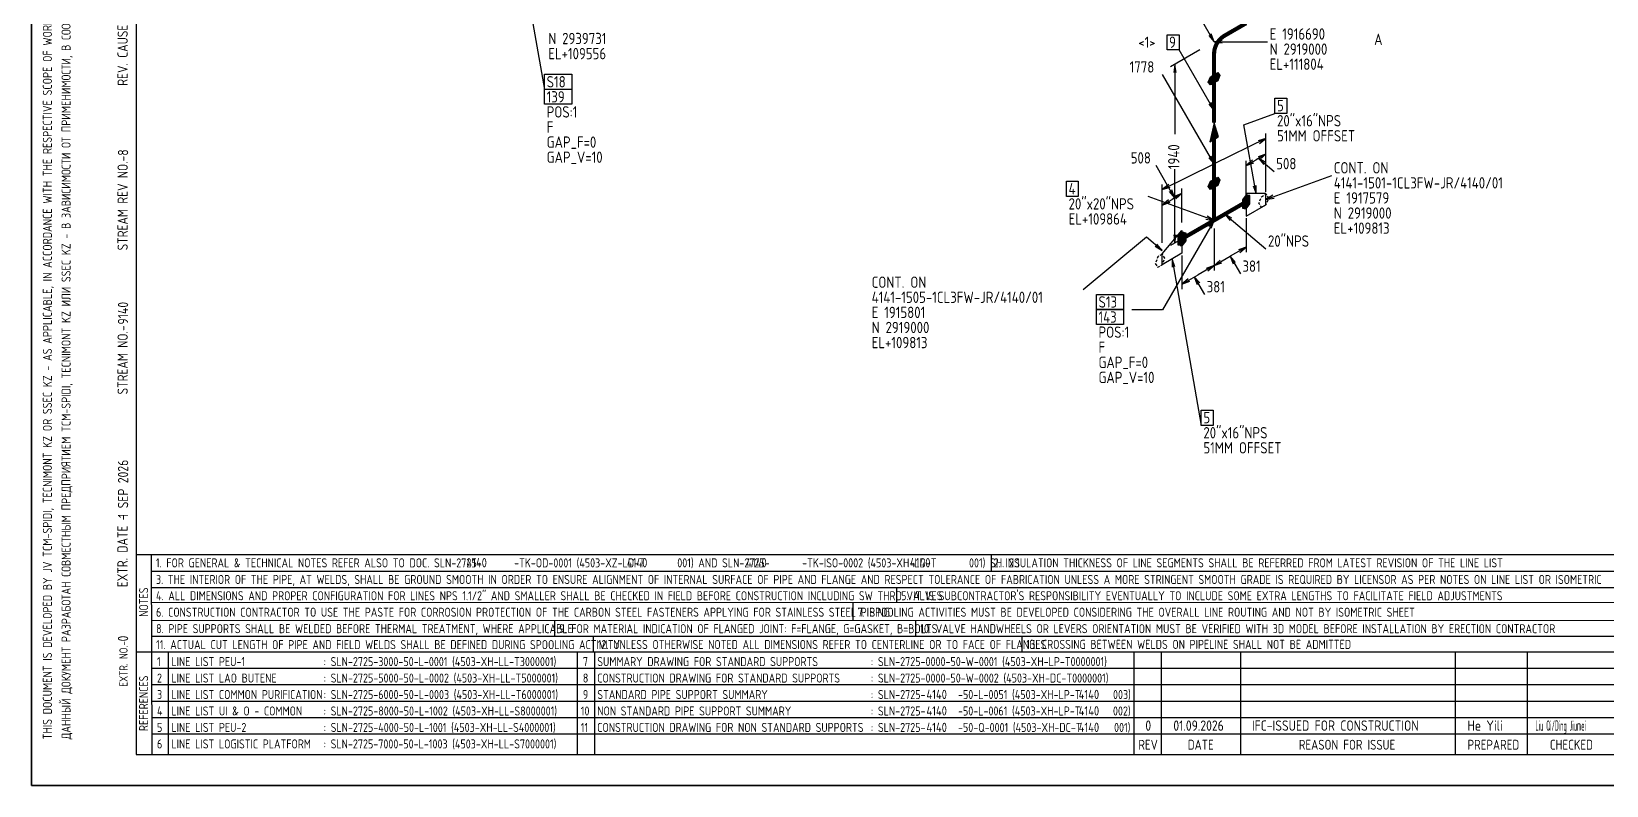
# Model space of a CAD drawing. Extents: x 0 to 594, y 0 to 420.
# Drawn here: x 0 to 382.8, y 0 to 183.2 of the extents above; entities that cross this region are included whole.
import ezdxf

# ---------------------------------------------------------------- set-up
doc = ezdxf.new("R2010")
doc.units = 0
doc.header["$MEASUREMENT"] = 0
doc.linetypes.add('BORDER_2012_SLN$0$8001.Solid', pattern=[0])
doc.linetypes.add('GT100', pattern=[1, 0.666667, -0.333333])
for name, color, linetype, lineweight in [('BORDER_2012_SLN$0$BG_01', 7, 'BORDER_2012_SLN$0$8001.Solid', 25), ('BORDER_2012_SLN$0$BG_02', 7, 'BORDER_2012_SLN$0$8001.Solid', 25), ('BORDER_2012_SLN$0$BG_Level_1', 7, 'BORDER_2012_SLN$0$8001.Solid', 25), ('BORDER_2012_SLN$0$Level_1', 7, 'BORDER_2012_SLN$0$8001.Solid', 25), ('BORDER_2012_SLN$0$Level_18', 7, 'BORDER_2012_SLN$0$8001.Solid', 25)]:
    doc.layers.add(name, color=color, linetype=linetype, lineweight=lineweight)
doc.layers.add('GT_1', color=7, linetype='Continuous')
doc.styles.add('BORDER_2012_SLN$0$GOST type A', font='GOST type A')
doc.styles.add('HTX1', font='')
doc.styles.get('HTX1').set_extended_font_data('GOST type A')

# ---------------------------------------------------------------- blocks, each defined once
blk = doc.blocks.new('BORDER_2012_SLN')
at = {"layer": 'BORDER_2012_SLN$0$BG_Level_1', "color": 7, "lineweight": -3}
for p, q in [((402.7, 56), (25.4, 56)), ((29.11, 56), (29.22, 7.5)), ((233.25, 56), (233.24, 52)), ((402.7, 52), (29.1, 52)), ((402.7, 47.99), (29.16, 48.01)), ((210.22, 48), (210.22, 44.42)), ((402.7, 44.41), (29.17, 44.42)), ((199.61, 44.42), (199.61, 40.02)), ((402.7, 39.96), (29.15, 40.07)), ((127.1, 40.04), (127.1, 36.23)), ((214.87, 40.02), (214.87, 36.23)), ((136.5, 36.23), (136.5, 32.43)), ((240.64, 36.23), (240.64, 32.43)), ((33.22, 32.43), (33.22, 7.59)), ((132.63, 32.43), (132.63, 7.6)), ((136.8, 32.43), (136.8, 7.59))]:
    blk.add_line(p, q, dxfattribs=at)
at = {"layer": 'BORDER_2012_SLN$0$Level_1', "color": 7, "lineweight": -3}
for p, q in [((25.4, 412.5), (25.4, 7.5)), ((402.7, 36.23), (29.15, 36.23)), ((402.7, 32.43), (25.4, 32.43)), ((267.9, 32.43), (267.91, 7.5)), ((274.59, 7.5), (274.59, 32.43)), ((293.91, 7.5), (293.91, 32.43)), ((346.11, 7.5), (346.11, 32.43)), ((363.55, 7.5), (363.55, 32.43)), ((402.7, 28.43), (29.17, 28.43)), ((402.7, 24.43), (29.18, 24.43)), ((402.7, 20.43), (29.19, 20.43)), ((402.7, 16.43), (29.2, 16.43)), ((402.7, 12.43), (29.2, 12.43)), ((25.4, 7.5), (588.6, 7.5))]:
    blk.add_line(p, q, dxfattribs=at)
at = {"layer": 'BORDER_2012_SLN$0$Level_18', "color": 7, "lineweight": -3, "flags": 128}
blk.add_lwpolyline([(0, 0), (0, 420), (594, 420), (594, 0)], close=True, dxfattribs=at)
at = {"color": 7, "char_height": 2.2, "attachment_point": 1, "style": 'BORDER_2012_SLN$0$GOST type A'}
for s, insert in [('{\\l\\fGOST type A|b0|i0;\\T1;1}', (30.5, 31.2)), ('{\\l\\fGOST type A|b0|i0;\\T1;: SLN-2725-3000-50-L-0001 (4503-XH-LL-T3000001)}', (71, 31.2)), ('{\\l\\fGOST type A|b0|i0;\\T1;7}', (134, 31.2)), ('{\\l\\fGOST type A|b0|i0;\\T1;SUMMARY DRAWING FOR STANDARD SUPPORTS}', (137.5, 31.2)), ('{\\l\\fGOST type A|b0|i0;\\T1;: SLN-2725-0000-50-W-0001 (4503-XH-LP-T0000001)}', (204, 31.2)), ('{\\l\\fGOST type A|b0|i0;\\T1;2}', (30.5, 27.2)), ('{\\l\\fGOST type A|b0|i0;\\T1;LINE LIST LAO BUTENE}', (34, 27.2)), ('{\\l\\fGOST type A|b0|i0;\\T1;: SLN-2725-5000-50-L-0002 (4503-XH-LL-T5000001)}', (71, 27.2)), ('{\\l\\fGOST type A|b0|i0;\\T1;8}', (134, 27.2)), ('{\\l\\fGOST type A|b0|i0;\\T1;CONSTRUCTION DRAWING FOR STANDARD SUPPORTS}', (137.5, 27.2)), ('{\\l\\fGOST type A|b0|i0;\\T1;: SLN-2725-0000-50-W-0002 (4503-XH-DC-T0000001)}', (204, 27.2)), ('{\\l\\fGOST type A|b0|i0;\\T1;3}', (30.5, 23.2)), ('{\\l\\fGOST type A|b0|i0;\\T1;LINE LIST COMMON PURIFICATION}', (34, 23.2)), ('{\\l\\fGOST type A|b0|i0;\\T1;: SLN-2725-6000-50-L-0003 (4503-XH-LL-T6000001)}', (71, 23.2)), ('{\\l\\fGOST type A|b0|i0;\\T1;9}', (134, 23.2)), ('{\\C256;STANDARD PIPE SUPPORT SUMMARY}', (137.5, 23.2)), ('{\\fGOST type A|b0|i0|c0|p34;: SLN-2725-       -50-L-0051 (4503-XH-LP-T       003)}', (204, 23.2)), ('{\\l\\fGOST type A|b0|i0;\\T1;4}', (30.5, 19.2)), ('{\\l\\fGOST type A|b0|i0;\\T1;LINE LIST UI & O - COMMON}', (34, 19.2)), ('{\\l\\fGOST type A|b0|i0;\\T1;: SLN-2725-8000-50-L-1002 (4503-XH-LL-S8000001)}', (71, 19.2)), ('{\\l\\fGOST type A|b0|i0;\\T1;10}', (133.5, 19.2)), ('{\\l\\fGOST type A|b0|i0;\\T1;NON STANDARD PIPE SUPPORT SUMMARY}', (137.5, 19.2)), ('{\\fGOST type A|b0|i0|c0|p34;: SLN-2725-       -50-L-0061 (4503-XH-LP-T       002)}', (204, 19.2)), ('{\\l\\fGOST type A|b0|i0;\\T1;: SLN-2725-4000-50-L-1001 (4503-XH-LL-S4000001)}', (71, 15.2)), ('{\\fGOST type A|b0|i0|c0|p34;: SLN-2725-       -50-Q-0001 (4503-XH-DC-T       001)}', (204, 15.2)), ('{\\l\\fGOST type A|b0|i0;\\T1;5}', (30.5, 15.2)), ('{\\l\\fGOST type A|b0|i0;\\T1;LINE LIST PEU-2}', (34, 15.2)), ('{\\l\\fGOST type A|b0|i0;\\T1;11}', (133.5, 15.2)), ('{\\C256;CONSTRUCTION DRAWING FOR NON STANDARD SUPPORTS}', (137.5, 15.2)), ('{\\l\\fGOST type A|b0|i0;\\T1;6}', (30.5, 11.2)), ('{\\l\\fGOST type A|b0|i0;\\T1;LINE LIST LOGISTIC PLATFORM}', (34, 11.2)), ('{\\l\\fGOST type A|b0|i0;\\T1;: SLN-2725-7000-50-L-1003 (4503-XH-LL-S7000001)}', (71, 11.2))]:
    blk.add_mtext(s, dxfattribs=dict(at, insert=insert))
at = {"layer": 'BORDER_2012_SLN$0$BG_01', "color": 7, "attachment_point": 1, "rotation": 90, "style": 'BORDER_2012_SLN$0$GOST type A'}
for s, insert, char_height in [('{\\fGOST type A|b0|i0|c134|p34;\\W1.01;ДАННЫЙ ДОКУМЕНТ РАЗРАБОТАН СОВМЕСТНЫМ ПРЕДПРИЯТИЕМ \\fGOST type A|b0|i0|c0|p34;TCM-SPIDI, TECNIMONT KZ \\fGOST type A|b0|i0|c134|p34;ИЛИ \\fGOST type A|b0|i0|c0|p34;SSEC KZ - \\fGOST type A|b0|i0|c134|p34;В ЗАВИСИМОСТИ ОТ ПРИМЕНИМОСТИ\\fGOST type A|b0|i0|c0|p34;, \\fGOST type A|b0|i0|c134|p34;В СООТВЕТСТВИИ С СООТВЕТСТВУЮЩЕЙ ОБЛАСТЬЮ РАБОТ\\fGOST type A|b0|i0|c0|p34;. \\fGOST type A|b0|i0|c134|p34;ЯВЛЯЕТСЯ КОНФИДЕНЦИАЛЬНЫМ И НЕ МОЖЕТ БЫТЬ ИСПОЛЬЗОВАН ДРУГИМИ ЛИЦАМИ ДЛЯ КАКИХ\\fGOST type A|b0|i0|c0|p34;-\\fGOST type A|b0|i0|c134|p34;ЛИБО ЦЕЛЕЙ\\fGOST type A|b0|i0|c0|p34;, \\fGOST type A|b0|i0|c134|p34;КРОМЕ ПРОЕКТА \\fGOST type A|b0|i0|c0|p34;SILLENO.}', (7.3, 11.21), 2.2), ('{\\l\\fGOST type A|b0|i0;\\T1;EXTR. DATE -}', (20.86, 48.18), 2.5), ('{\\l\\fGOST type A|b0|i0;\\T1;EXTR. NO.-}', (21.36, 24.02), 2)]:
    blk.add_mtext(s, dxfattribs=dict(at, insert=insert, char_height=char_height))
at = {"layer": 'BORDER_2012_SLN$0$BG_01', "color": 7, "insert": (2.76, 11.2), "char_height": 2.2, "attachment_point": 1, "rotation": 90, "line_spacing_factor": 1.090909, "style": 'BORDER_2012_SLN$0$GOST type A'}
blk.add_mtext('{\\fGOST type A|b0|i0|c0|p34;\\W1.01;THIS DOCUMENT IS DEVELOPED BY JV TCM-SPIDI, TECNIMONT KZ OR SSEC KZ - AS APPLICABLE, IN ACCORDANCE WITH THE RESPECTIVE SCOPE OF WORK -  IS CONFIDENTIAL AND CANNOT BE USED BY OTHERS FOR ANY PURPOSE OTHER THAN THE SILLENO PROJECT}', dxfattribs=at)
at = {"layer": 'BORDER_2012_SLN$0$BG_02', "color": 7, "char_height": 2.5, "attachment_point": 1, "rotation": 90, "style": 'BORDER_2012_SLN$0$GOST type A'}
for s, insert in [('{\\l\\fGOST type A|b0|i0;\\T1;REV. CAUSE ID - }', (20.9, 170)), ('{\\l\\fGOST type A|b0|i0;\\T1;STREAM REV NO.-}', (20.9, 130)), ('{\\l\\fGOST type A|b0|i0;\\T1;STREAM NO.-}', (20.9, 95))]:
    blk.add_mtext(s, dxfattribs=dict(at, insert=insert))
at = {"layer": 'BORDER_2012_SLN$0$BG_Level_1', "color": 7, "attachment_point": 1, "style": 'BORDER_2012_SLN$0$GOST type A'}
for s, insert, char_height in [('{\\fGOST type A|b0|i0|c0|p34;\\C256; 1. FOR GENERAL & TECHNICAL NOTES REFER ALSO TO DOC. SLN-2725-       -TK-OD-0001 (4503-XZ-LD-T       001) AND SLN-2725-       -TK-ISO-0002 (4503-XH-LD-T       001) SH. 2.1}', (29.11, 55.19), 2.2), ('{\\fGOST type A|b0|i0|c0|p34;\\C256;2. INSULATION THICKNESS OF LINE SEGMENTS SHALL BE REFERRED FROM LATEST REVISION OF THE LINE LIST}', (233.84, 55.19), 2.2), ('{\\fGOST type A|b0|i0|c0|p34;\\C256; 3. THE INTERIOR OF THE PIPE, AT WELDS, SHALL BE GROUND SMOOTH IN ORDER TO ENSURE ALIGNMENT OF INTERNAL SURFACE OF PIPE AND FLANGE AND RESPECT TOLERANCE OF FABRICATION UNLESS A MORE STRINGENT SMOOTH GRADE IS REQUIRED BY LICENSOR AS PER NOTES ON LINE LIST OR ISOMETRIC}', (29.12, 51.15), 2.2), ('{\\fGOST type A|b0|i0|c0|p34;\\C256; 4. ALL DIMENSIONS AND PROPER CONFIGURATION FOR LINES NPS 1.1/2" AND SMALLER SHALL BE CHECKED IN FIELD BEFORE CONSTRUCTION INCLUDING SW THRD VALVES}', (29.13, 47.2), 2.2), ("{\\C256; 5. IT IS SUBCONTRACTOR'S RESPONSIBILITY EVENTUALLY TO INCLUDE SOME EXTRA LENGTHS TO FACILITATE FIELD ADJUSTMENTS}", (210.22, 47.2), 2.2), ('{\\C256; 6. CONSTRUCTION CONTRACTOR TO USE THE PASTE FOR CORROSION PROTECTION OF THE CARBON STEEL FASTENERS APPLYING FOR STAINLESS STEEL PIPING}', (29.14, 43.2), 2.2), ('{\\C256; 7. SPOOLING ACTIVITIES MUST BE DEVELOPED CONSIDERING THE OVERALL LINE ROUTING AND NOT BY ISOMETRIC SHEET}', (199.61, 43.2), 2.2), ('{\\C256; 8. PIPE SUPPORTS SHALL BE WELDED BEFORE THERMAL TREATMENT, WHERE APPLICABLE}', (29.15, 39.2), 2.2), ('{\\C256; 9. FOR MATERIAL INDICATION OF FLANGED JOINT: F=FLANGE, G=GASKET, B=BOLTS}', (127.1, 39.2), 2.2), ('{\\C256; 10. VALVE HANDWHEELS OR LEVERS ORIENTATION MUST BE VERIFIED WITH 3D MODEL BEFORE INSTALLATION BY ERECTION CONTRACTOR}', (214.87, 39.2), 2.2), ('{\\C256; 11. ACTUAL CUT LENGTH OF PIPE AND FIELD WELDS SHALL BE DEFINED DURING SPOOLING ACTIVITY}', (29.16, 35.32), 2.2), ('{\\C256; 12. UNLESS OTHERWISE NOTED ALL DIMENSIONS REFER TO CENTERLINE OR TO FACE OF FLANGES}', (136.5, 35.35), 2.2), ('{\\C256; 13. CROSSING BETWEEN WELDS ON PIPELINE SHALL NOT BE ADMITTED}', (240.64, 35.38), 2.2), ('{\\l\\fGOST type A|b0|i0;\\T1;LINE LIST PEU-1}', (34, 31.2), 2.2), ('{\\l\\fGOST type A|b0|i0;\\T1;REV}', (269, 11.1), 2.4), ('{\\l\\fGOST type A|b0|i0;\\T1;DATE}', (281, 11.1), 2.4), ('{\\l\\fGOST type A|b0|i0;\\T1;REASON FOR ISSUE}', (308, 11.1), 2.4), ('{\\l\\fGOST type A|b0|i0;\\T1;PREPARED}', (349, 11.1), 2.4), ('{\\l\\fGOST type A|b0|i0;\\T1;CHECKED}', (369, 11.1), 2.4)]:
    blk.add_mtext(s, dxfattribs=dict(at, insert=insert, char_height=char_height))
at = {"layer": 'BORDER_2012_SLN$0$BG_Level_1', "color": 7, "char_height": 2.2, "attachment_point": 1, "rotation": 90, "style": 'BORDER_2012_SLN$0$GOST type A'}
for s, insert in [('{\\l\\fGOST type A|b0|i0;\\T1;NOTES}', (26.15, 40.99)), ('{\\l\\fGOST type A|b0|i0;\\T1;REFERENCES}', (26.15, 13.23))]:
    blk.add_mtext(s, dxfattribs=dict(at, insert=insert))

msp = doc.modelspace()

# ---------------------------------------------------------------- linework, layer by layer
at = {"layer": 'GT_1', "flags": 128}
for points in [[(0, 0), (594, 0), (594, 420), (0, 420), (0, 0)], [(114.1, 229.2), (124.7, 169.1)], [(287.4, 180.7), (282.9, 188.5)], [(276, 182.4), (278.9, 182.4), (278.9, 178.7), (276, 178.7), (276, 182.4)], [(286.1, 182.2), (287.4, 180.7), (286.7, 182.6)], [(289.4, 181), (287.4, 180.7), (289.4, 180.4)], [(287.4, 180.7), (300.4, 180.7)], [(283.9, 178.7), (276.8, 174.6)], [(287.4, 164), (278.9, 178.7)], [(124.7, 172.8), (131.3, 172.8), (131.3, 169.1), (124.7, 169.1), (124.7, 172.8)], [(287.4, 151), (274.9, 172.7)], [(278.2, 173.2), (277.9, 175.2), (277.6, 173.2)], [(277.9, 175.2), (277.9, 158.2)], [(288.3, 173.2), (288.8, 172.5), (288.3, 171.2), (286.5, 170.2), (286, 170.9), (286.5, 172.2), (288.3, 173.2)], [(286.86, 172.4), (288.762, 172.4)], [(287.22, 172.6), (288.729, 172.6)], [(287.58, 172.8), (288.586, 172.8)], [(287.94, 173), (288.443, 173)], [(124.7, 169.2), (131.3, 169.2), (131.3, 165.5), (124.7, 165.5), (124.7, 169.2)], [(286.038, 171), (287.94, 171)], [(286.071, 170.8), (287.58, 170.8)], [(286.115, 171.2), (288.3, 171.2)], [(286.192, 171.4), (288.377, 171.4)], [(286.214, 170.6), (287.22, 170.6)], [(286.269, 171.6), (288.454, 171.6)], [(286.346, 171.8), (288.531, 171.8)], [(286.357, 170.4), (286.86, 170.4)], [(286.423, 172), (288.608, 172)], [(286.5, 172.2), (288.685, 172.2)], [(286.1, 165.5), (287.4, 164), (286.7, 165.9)], [(302.2, 167), (305.1, 167), (305.1, 163.3), (302.2, 163.3), (302.2, 167)], [(287.4, 157), (288.5, 157.6), (287.4, 161), (286.4, 156.4), (288.4, 157.6), (287.4, 160.6), (286.5, 156.5), (288.2, 157.5), (287.4, 160.2), (286.6, 156.6), (288.1, 157.4), (287.4, 159.8), (286.8, 156.6), (288, 157.3), (287.4, 159.5), (286.9, 156.7), (287.8, 157.2), (287.4, 159.1), (287.1, 156.8), (287.7, 157.2), (287.4, 158.7), (287.2, 156.9), (287.5, 157.1), (287.4, 158.3), (287.3, 157), (287.4, 157), (287.4, 161)], [(297.6, 143.8), (294.6, 160.5), (302.2, 163.3)], [(300, 157.2), (287.4, 151)], [(298.4, 156), (300, 157.2), (298.1, 156.6)], [(300, 144.2), (300, 158.4)], [(300, 153.4), (297.6, 152)], [(298.5, 152.1), (300, 153.4), (298.1, 152.7)], [(300, 146.4), (300, 154.6)], [(277.8, 142.8), (273.3, 150.6)], [(274.8, 144.8), (287.4, 151)], [(277.9, 131.8), (277.9, 149.7)], [(286.1, 152.5), (287.4, 151), (286.7, 152.9)], [(295.2, 150.6), (297.6, 152)], [(296.7, 151.9), (295.2, 150.6), (297.1, 151.3)], [(295.2, 143.6), (295.2, 151.8)], [(299.9, 151.4), (298.2, 152.4), (299.5, 150.9)], [(298.2, 152.4), (302, 149.2)], [(251.5, 146.8), (254.4, 146.8), (254.4, 143.1), (251.5, 143.1), (251.5, 146.8)], [(274.8, 131.8), (274.8, 146)], [(276.4, 146), (274.8, 144.8), (276.7, 145.4)], [(288.3, 147.8), (288.8, 147.1), (288.3, 145.8), (286.5, 144.8), (286, 145.5), (286.5, 146.8), (288.3, 147.8)], [(286.038, 145.6), (287.94, 145.6)], [(286.115, 145.8), (288.3, 145.8)], [(286.192, 146), (288.377, 146)], [(286.269, 146.2), (288.454, 146.2)], [(286.346, 146.4), (288.531, 146.4)], [(286.423, 146.6), (288.608, 146.6)], [(286.5, 146.8), (288.685, 146.8)], [(286.86, 147), (288.762, 147)], [(287.22, 147.2), (288.729, 147.2)], [(287.58, 147.4), (288.586, 147.4)], [(287.94, 147.6), (288.443, 147.6)], [(296.9, 145.7), (297.6, 143.8), (297.6, 145.8)], [(300, 142.4), (316, 148.2)], [(287.4, 137.3), (271.4, 143.1)], [(274.8, 141), (277.2, 142.4)], [(276.3, 142.3), (274.8, 141), (276.7, 141.7)], [(274.8, 134), (274.8, 142.2)], [(276.5, 144.3), (277.8, 142.8), (277.1, 144.7)], [(279.6, 143.8), (277.2, 142.4)], [(278.1, 142.5), (279.6, 143.8), (277.7, 143.1)], [(279.6, 136.8), (279.6, 145)], [(286.071, 145.4), (287.58, 145.4)], [(286.214, 145.2), (287.22, 145.2)], [(286.357, 145), (286.86, 145)], [(294.3, 140.3), (295.2, 140.1), (296.1, 141.3), (296.1, 143.3), (295.2, 143.5), (294.3, 142.3), (294.3, 140.3)], [(294.3, 142.2), (296.1, 142.2)], [(294.3, 142), (296.1, 142)], [(294.3, 141.8), (296.1, 141.8)], [(294.375, 142.4), (296.1, 142.4)], [(294.525, 142.6), (296.1, 142.6)], [(294.675, 142.8), (296.1, 142.8)], [(294.825, 143), (296.1, 143)], [(294.975, 143.2), (296.1, 143.2)], [(295.125, 143.4), (295.65, 143.4)], [(300, 142.4), (300, 143.8), (295.2, 143.8), (295.2, 138.3), (300, 141.1), (300, 142.4)], [(301.7, 143.4), (300, 142.4), (302, 142.7)], [(285.4, 137.6), (287.4, 137.3), (285.7, 138.3)], [(291.7, 137.8), (290, 138.8), (291.3, 137.3)], [(290, 138.8), (300, 130.4)], [(294.3, 141.6), (296.1, 141.6)], [(294.3, 141.4), (296.1, 141.4)], [(294.3, 141.2), (296.025, 141.2)], [(294.3, 141), (295.875, 141)], [(294.3, 140.8), (295.725, 140.8)], [(294.3, 140.6), (295.575, 140.6)], [(294.3, 140.4), (295.425, 140.4)], [(294.75, 140.2), (295.275, 140.2)], [(295.2, 137.8), (295.2, 129.6)], [(287.4, 137.3), (274.9, 115.6), (267.4, 115.6)], [(279.6, 132.8), (279.6, 129.3), (274.8, 126.5), (274.8, 129.2), (279.6, 134.8), (279.6, 132.8)], [(285.7, 136.3), (276.8, 131.2)], [(278.7, 133.3), (279.6, 134.5), (280.5, 134.3), (280.5, 132.3), (279.6, 131.1), (278.7, 131.3), (278.7, 133.3)], [(279.225, 134), (280.5, 134)], [(279.375, 134.2), (280.5, 134.2)], [(279.525, 134.4), (280.05, 134.4)], [(286.7, 135.4), (287.4, 137.3), (286.1, 135.8)], [(287.4, 135.3), (287.4, 125.1)], [(287.4, 135.3), (287.4, 125.1)], [(274.8, 130), (271, 133.2), (255.6, 120.4)], [(273.1, 131), (274.8, 130), (273.5, 131.5)], [(277.6, 133.8), (277.9, 131.8), (278.2, 133.8)], [(278.7, 133.2), (280.5, 133.2)], [(278.7, 133), (280.5, 133)], [(278.7, 132.8), (280.5, 132.8)], [(278.7, 132.6), (280.5, 132.6)], [(278.7, 132.4), (280.5, 132.4)], [(278.7, 132.2), (280.425, 132.2)], [(278.7, 132), (280.275, 132)], [(278.7, 131.8), (280.125, 131.8)], [(278.7, 131.6), (279.975, 131.6)], [(278.7, 131.4), (279.825, 131.4)], [(278.775, 133.4), (280.5, 133.4)], [(278.925, 133.6), (280.5, 133.6)], [(279.075, 133.8), (280.5, 133.8)], [(279.15, 131.2), (279.675, 131.2)], [(295.2, 130.8), (291.3, 128.6)], [(293.7, 129.5), (295.2, 130.8), (293.3, 130.1)], [(277.9, 126), (277.2, 127.9), (277.2, 125.9)], [(277.2, 127.9), (284.3, 87.5)], [(279.6, 128.8), (279.6, 120.6)], [(287.4, 126.3), (291.3, 128.6)], [(288.9, 127.6), (287.4, 126.3), (289.3, 127)], [(292.6, 127.1), (291.3, 128.6), (292, 126.7)], [(291.3, 128.6), (293.8, 124.3)], [(279.6, 121.8), (283.5, 124.1)], [(281.1, 123.1), (279.6, 121.8), (281.5, 122.5)], [(283.9, 122.1), (282.6, 123.6), (283.3, 121.7)], [(282.6, 123.6), (285.1, 119.3)], [(287.4, 126.3), (283.5, 124.1)], [(285.9, 125), (287.4, 126.3), (285.5, 125.6)], [(258.8, 119.3), (265.4, 119.3), (265.4, 115.6), (258.8, 115.6), (258.8, 119.3)], [(258.8, 115.7), (265.4, 115.7), (265.4, 112), (258.8, 112), (258.8, 115.7)], [(284.3, 91.2), (287.2, 91.2), (287.2, 87.5), (284.3, 87.5), (284.3, 91.2)]]:
    msp.add_lwpolyline(points, dxfattribs=at)
at = {"layer": 'GT_1', "const_width": 1, "flags": 128}
for points in [[(290, 182.2), (295.2, 185.2)], [(287.4, 171.7), (287.4, 177.7)], [(287.4, 161), (287.4, 171.7)], [(287.4, 146.3), (287.4, 157)], [(287.4, 137.3), (287.4, 146.3)], [(295.2, 141.8), (287.4, 137.3)], [(287.4, 137.3), (279.6, 132.8)]]:
    msp.add_lwpolyline(points, dxfattribs=at)
msp.add_lwpolyline([(287.4, 177.7, -0.268116), (290, 182.2)], format="xyb", dxfattribs=at)
at = {"layer": 'GT_1', "linetype": 'GT100', "flags": 128}
for points in [[(300, 141.1), (298.9, 140.5), (298.3, 141.4), (298.9, 143), (300, 143.7), (300.6, 142.7), (300, 141.1)], [(274.8, 129.1), (273.7, 128.4), (273.1, 126.8), (273.7, 125.9), (274.8, 126.5), (275.4, 128.1), (274.8, 129.1)]]:
    msp.add_lwpolyline(points, dxfattribs=at)

# ---------------------------------------------------------------- block references
at = {"linetype": 'Continuous'}
msp.add_blockref('BORDER_2012_SLN', (0, 0), dxfattribs=at)

# ---------------------------------------------------------------- texts
at = {"layer": 'GT_1', "style": 'HTX1'}
for s, height, width, p in [('E 1916690', 2.75, 1.02, (300.9, 181.2)), ('N 2939731', 2.75, 1.02, (125.586, 180.1)), ('<1>', 2.75, 1.02, (268.971, 179.2)), ('9', 2.75, 1.02, (276.451, 179.2)), ('N 2919000', 2.75, 1.02, (300.9, 177.533)), ('A', 2.75, 1.02, (326.3, 179.9)), ('EL+109556', 2.75, 1.02, (125.586, 176.433)), ('EL+111804', 2.75, 1.02, (300.9, 173.867)), ('S18', 2.75, 1.02, (125.2, 169.6)), ('1778', 2.75, 1.02, (266.857, 173.2)), ('139', 2.75, 1.02, (125.2, 165.933)), ('POS:1', 2.75, 1.02, (125.2, 162.267)), ('5', 2.75, 1.02, (302.7, 163.8)), ('F', 2.75, 1.02, (125.2, 158.6)), ('20"x16"NPS', 2.75, 1.02, (302.7, 160.133)), ('GAP_F=0', 2.75, 1.02, (125.2, 154.933)), ('51MM OFFSET', 2.75, 1.02, (302.7, 156.467)), ('GAP_V=10', 2.75, 1.02, (125.2, 151.267)), ('508', 2.75, 1.02, (267.143, 151.1)), ('508', 2.75, 1.02, (302.5, 149.7)), ('CONT. ON', 2.75, 1.02, (316.5, 148.7)), ('4', 2.75, 1.02, (252.043, 143.6)), ('4141-1501-1CL3FW-JR/4140/01', 2.75, 1.02, (316.5, 145.033)), ('20"x20"NPS', 2.75, 1.02, (252.043, 139.933)), ('E 1917579', 2.75, 1.02, (316.5, 141.367)), ('EL+109864', 2.75, 1.02, (252.043, 136.267)), ('N 2919000', 2.75, 1.02, (316.5, 137.7)), ('20"NPS', 2.75, 1.02, (300.5, 130.9)), ('EL+109813', 2.75, 1.02, (316.5, 134.033)), ('381', 2.75, 1.02, (294.3, 124.8)), ('CONT. ON', 2.75, 1.02, (204.186, 120.9)), ('381', 2.75, 1.02, (285.6, 119.8)), ('4141-1505-1CL3FW-JR/4140/01', 2.75, 1.02, (204.186, 117.233)), ('S13', 2.75, 1.02, (259.314, 116.1)), ('E 1915801', 2.75, 1.02, (204.186, 113.567)), ('143', 2.75, 1.02, (259.314, 112.433)), ('N 2919000', 2.75, 1.02, (204.186, 109.9)), ('POS:1', 2.75, 1.02, (259.314, 108.767)), ('EL+109813', 2.75, 1.02, (204.186, 106.233)), ('F', 2.75, 1.02, (259.314, 105.1)), ('GAP_F=0', 2.75, 1.02, (259.314, 101.433)), ('GAP_V=10', 2.75, 1.02, (259.314, 97.767)), ('5', 2.75, 1.02, (284.8, 88)), ('20"x16"NPS', 2.75, 1.02, (284.8, 84.333)), ('51MM OFFSET', 2.75, 1.02, (284.8, 80.667)), ('4140', 2.25, 1.02, (105.7, 53)), ('4140', 2.25, 1.02, (144.7, 53)), ('4140', 2.25, 1.02, (173.7, 53)), ('4140', 2.25, 1.02, (213.5, 53)), ('4140', 2.25, 1.02, (217.5, 21)), ('4140', 2.25, 1.02, (254.5, 21)), ('4140', 2.25, 1.02, (217.5, 17)), ('4140', 2.25, 1.02, (254.5, 17)), ('0', 2.5, 1.02, (270.7, 13.3)), ('0', 2.5, 1.02, (270.7, 13.3)), ('0', 2.5, 1.02, (270.7, 13.3)), ('0', 2.5, 1.02, (270.7, 13.3)), ('0', 2.5, 1.02, (270.7, 13.3)), ('0', 2.5, 1.02, (270.7, 13.3)), ('01.09.2026', 2.5, 1.02, (277.5, 13.3)), ('01.09.2026', 2.5, 1.02, (277.5, 13.3)), ('01.09.2026', 2.5, 1.02, (277.5, 13.3)), ('01.09.2026', 2.5, 1.02, (277.5, 13.3)), ('01.09.2026', 2.5, 1.02, (277.5, 13.3)), ('01.09.2026', 2.5, 1.02, (277.5, 13.3)), ('IFC-ISSUED FOR CONSTRUCTION', 2.5, 1.02, (296.6, 13.3)), ('IFC-ISSUED FOR CONSTRUCTION', 2.5, 1.02, (296.6, 13.3)), ('IFC-ISSUED FOR CONSTRUCTION', 2.5, 1.02, (296.6, 13.3)), ('IFC-ISSUED FOR CONSTRUCTION', 2.5, 1.02, (296.6, 13.3)), ('IFC-ISSUED FOR CONSTRUCTION', 2.5, 1.02, (296.6, 13.3)), ('IFC-ISSUED FOR CONSTRUCTION', 2.5, 1.02, (296.6, 13.3)), ('He Yili', 2.5, 1.02, (349, 13.3)), ('He Yili', 2.5, 1.02, (349, 13.3)), ('He Yili', 2.5, 1.02, (349, 13.3)), ('He Yili', 2.5, 1.02, (349, 13.3)), ('He Yili', 2.5, 1.02, (349, 13.3)), ('He Yili', 2.5, 1.02, (349, 13.3)), ('Liu Qi/Ding Jiumei', 2.5, 0.45, (365.5, 13.3)), ('Liu Qi/Ding Jiumei', 2.5, 0.45, (365.5, 13.3)), ('Liu Qi/Ding Jiumei', 2.5, 0.45, (365.5, 13.3)), ('Liu Qi/Ding Jiumei', 2.5, 0.45, (365.5, 13.3)), ('Liu Qi/Ding Jiumei', 2.5, 0.45, (365.5, 13.3)), ('Liu Qi/Ding Jiumei', 2.5, 0.45, (365.5, 13.3)), ('4140', 2.25, 1.02, (217.5, 13)), ('4140', 2.25, 1.02, (254.5, 13))]:
    msp.add_text(s, height=height, dxfattribs=dict(at, width=width)).set_placement(p)
at = {"layer": 'GT_1', "style": 'HTX1', "width": 1.02}
for s, height, p in [('8', 2.5, (23.5, 153)), ('1940', 2.75, (278.974, 149.729)), ('9140', 2.5, (23.5, 112)), ('1 SEP 2026', 2.5, (23.5, 65)), ('0', 2.5, (23.5, 35))]:
    msp.add_text(s, height=height, rotation=90, dxfattribs=at).set_placement(p)

doc.saveas('drawing.dxf')
